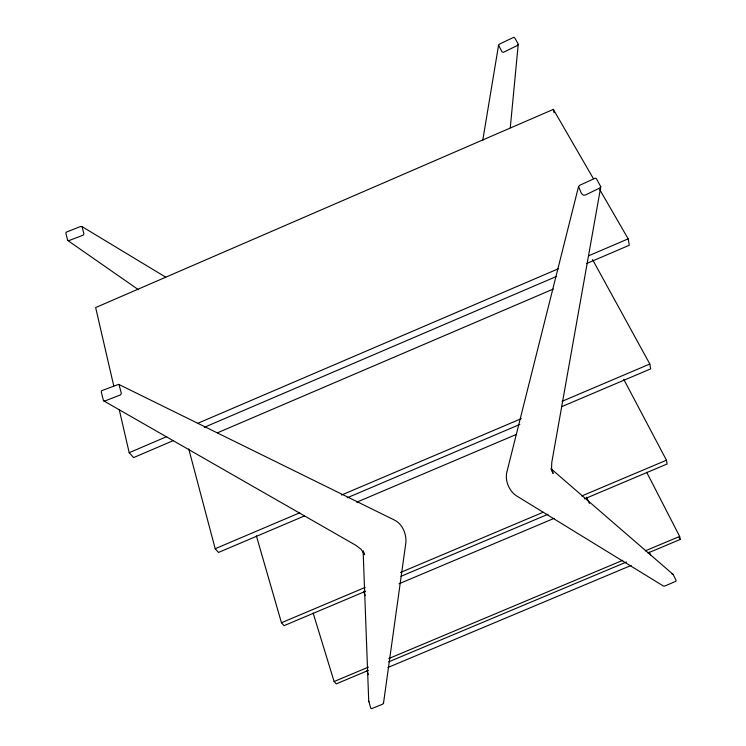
<?xml version="1.0" encoding="UTF-8"?>
<svg xmlns="http://www.w3.org/2000/svg" width="746" height="746" viewBox="0 0 746 746"><rect width="100%" height="100%" fill="white"/><g stroke="black" fill="none" stroke-linecap="round" stroke-linejoin="round"><path stroke-width="1.12" d="M550.93 468.796L553.094 473.477L551.555 468.339L551.77 462.445L600.782 186.752L596.427 178.704L595.401 178.098L579.763 185.269L578.523 186.649L506.795 472.339C504.921 480.872 509.08 490.728 516.204 495.68L663.418 586.039L664.611 586.114L675.885 581.237L676.016 580.202L673.051 574.355L551.378 469.057M578.523 186.649C580.183 188.915 580.985 196.674 585.312 195.06L599.588 188.113L600.782 186.752M510.283 127.669L518.256 44.079L514.665 37.766L513.789 37.3L499.708 43.986L498.561 45.208L482.755 140.379M498.561 45.208L502.039 51.875L503.363 52.332L517.127 45.609L518.237 44.406M363.274 550.837L364.608 554.726L361.092 549.261L355.935 545.363L103.489 400.742L101.26 391.911L101.577 390.745L118.633 384.339L394.308 519.999C402.402 523.851 406.421 533.726 405.917 542.314L383.491 703.273L382.707 704.159L371.499 708.7L370.697 708.066L368.878 701.296M383.491 703.273L383.472 702.713M593.378 178.63L553.346 109.392L95.647 307.557L113.737 385.803M119.239 409.61L129.198 452.701L166.675 436.634M197.727 423.327L558.586 268.672M588.566 255.822L628.188 238.841L599.756 189.671M173.203 440.634L133.59 457.606L129.198 452.701M204.245 427.337L556.488 276.44M586.468 263.599L629.298 245.248L628.188 238.841M217.384 432.848L553.224 289.075M188.757 448.952L215.184 548.72L299.761 512.782M341.509 495.046L521.37 418.618M562.046 401.329L649.831 364.02L592.548 259.561M304.303 515.999L218.513 552.441L215.184 548.72M347.188 497.787L519.85 424.437M561.663 406.673L650.671 368.869L649.831 364.02M356.756 502.179L516.437 434.386M256.372 535.833L281.456 622.742L365.111 587.428M400.499 572.49L543.135 512.269M581.749 495.978L666.467 460.207L623.777 379.397M365.615 591.242L284.077 625.661L281.456 622.742M400.975 576.322L548.021 514.264M584.5 498.869L667.12 463.993L666.467 460.207M399.007 583.782L554.147 518.339M313.115 612.998L334.105 681.527L368.449 667.111M388.834 658.55L622.77 560.311M645.309 550.846L679.653 536.43L646.661 472.246M368.356 670.384L336.213 683.886L334.105 681.527M388.713 661.842L626.603 561.962M648.032 552.972L680.175 539.47L679.653 536.43M387.929 667.502L631.228 565.393M671.96 574.019L673.051 574.355M165.743 277.186L81.976 226.57L80.372 226.56L66.142 232.202L65.834 233.181L67.7 240.454L138.42 289.681M67.7 240.454L69.257 240.492L83.291 235.111L83.925 233.806L81.976 226.57M103.489 400.742L105.223 400.835L120.666 394.83L121.328 393.291L118.996 384.507M679.112 537.409L680.175 539.47M649.225 552.068L650.643 554.931M586.515 497.246L589.452 503.447M363.656 591.298L365.111 595.616M367.004 670.561L368.31 674.589M553.346 109.392L554.091 112.73M363.153 551.676L368.748 701.855"/></g></svg>
